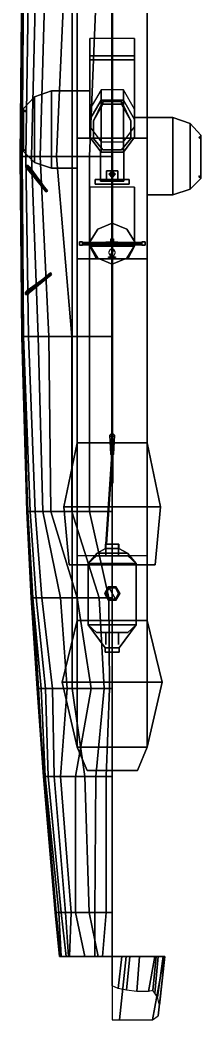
# Model space of a CAD drawing. Extents: x -6 to 6, y -60 to 60.
# Drawn here: x -5.9 to 5.7, y -59.6 to 4.3 of the extents above; entities that cross this region are included whole.
import ezdxf

# ---------------------------------------------------------------- set-up
doc = ezdxf.new("R2010")
doc.units = 0
doc.layers.get('0').update_dxf_attribs({"linetype": 'CONTINUOUS'})

msp = doc.modelspace()

# ---------------------------------------------------------------- linework, layer by layer
for points in [[(-2.23, 18.44, 3.38), (-2.23, 18.44, 2.86), (-2.23, -22.69, 2.84), (-2.23, -22.69, 3.38)], [(2.23, -3.21, 3.38), (2.23, 18.44, 3.38), (-2.23, 18.44, 3.38), (-2.23, -3.21, 3.38)], [(-0.02, -23.42, 14.75), (0.01, -23.42, 14.767), (0.01, 18.39, 24.25), (-0.02, 18.39, 24.23)], [(0.01, -23.42, 14.733), (-0.02, -23.42, 14.75), (-0.02, 18.39, 24.23), (0.01, 18.39, 24.21)], [(0.01, -23.42, 14.767), (0.01, -23.42, 14.733), (0.01, 18.39, 24.21), (0.01, 18.39, 24.25)], [(2.23, -22.69, 2.84), (2.23, 18.44, 2.86), (2.23, 18.44, 3.38), (2.23, -22.69, 3.38)], [(-5.89, -4.38, 1.51), (-5.76, 7, 1.49), (-5.77, 7, 0.42), (-5.89, -4.38, 0.44)], [(-5.89, -4.38, 0.44), (-5.77, 7, 0.42), (-5.67, 7, -0.71), (-5.76, -4.38, -0.78)], [(-5.8, -4.38, 2.39), (-5.72, 7, 1.95), (-5.76, 7, 1.49), (-5.89, -4.38, 1.51)], [(-5.76, -4.38, 2.71), (-5.68, 7, 2.66), (-5.72, 7, 1.95), (-5.8, -4.38, 2.39)], [(-5.76, -4.38, -0.78), (-5.67, 7, -0.71), (-5.34, 7, -1.7), (-5.52, -4.38, -1.68)], [(-2.56, -4.38, 2.85), (-2.56, 7, 2.83), (-5.68, 7, 2.66), (-5.76, -4.38, 2.71)], [(-5.52, -4.38, -1.68), (-5.34, 7, -1.7), (-4.89, 7, -2.41), (-5.16, -4.38, -2.39)], [(-5.16, -4.38, -2.39), (-4.89, 7, -2.41), (-4.29, 7, -2.93), (-4.6, -4.38, -2.95)], [(-4.6, -4.38, -2.95), (-4.29, 7, -2.93), (-3.05, 7, -3.35), (-3.57, -4.38, -3.33)], [(-3.57, -4.38, -3.33), (-3.05, 7, -3.35), (-0.99, 7, -3.75), (-1.45, -4.38, -3.71)], [(0, -4.38, 2.88), (0, 7, 2.88), (-2.56, 7, 2.83), (-2.56, -4.38, 2.85)], [(-1.45, -4.38, -3.71), (-0.99, 7, -3.75), (0, 7, -3.84), (0, -4.38, -3.78)], [(-1.43, 2.06, 4.2), (-1.43, 3.15, 3.38), (-1.43, 1.79, 3.38), (-1.43, 1.79, 4.71)], [(1.43, 2.06, 4.2), (1.43, 3.15, 3.38), (-1.43, 3.15, 3.38), (-1.43, 2.06, 4.2)], [(1.43, 1.79, 3.38), (1.43, 3.15, 3.38), (1.43, 2.06, 4.2), (1.43, 1.79, 4.71)], [(1.43, 1.79, 4.71), (1.43, 2.06, 4.2), (-1.43, 2.06, 4.2), (-1.43, 1.79, 4.71)], [(-1.43, 1.79, 5.12), (-1.43, 1.79, 3.38), (-1.43, -3.21, 3.38), (-1.43, -3.21, 5.12)], [(1.43, -3.21, 5.12), (1.43, 1.79, 5.12), (-1.43, 1.79, 5.12), (-1.43, -3.21, 5.12)], [(-1.43, -0.19, 6.18), (-1.43, 1.79, 6.18), (-1.43, 1.79, 5.12), (-1.43, -0.19, 5.12)], [(-1.43, -0.19, 5.12), (-1.43, 1.79, 5.12), (-1.43, 1.79, 6.18), (-1.43, -0.19, 6.18)], [(1.43, 1.79, 5.12), (1.43, 1.79, 4.71), (-1.43, 1.79, 4.71), (-1.43, 1.79, 5.12)], [(-1.43, 1.79, 5.12), (1.43, 1.79, 5.12), (1.43, 1.79, 6.18), (-1.43, 1.79, 6.18)], [(-1.43, 1.79, 6.18), (1.43, 1.79, 6.18), (1.43, 1.79, 5.12), (-1.43, 1.79, 5.12)], [(1.43, -3.21, 3.38), (1.43, 1.79, 3.38), (1.43, 1.79, 5.12), (1.43, -3.21, 5.12)], [(1.43, -1.9, 5.12), (1.43, 1.79, 5.12), (1.43, 1.79, 6.18), (1.43, -1.9, 6.18)], [(1.43, -1.9, 6.18), (1.43, 1.79, 6.18), (1.43, 1.79, 5.12), (1.43, -1.9, 5.12)], [(-4.97, -4.77, 5.12), (-4.97, -0.56, 5.12), (-5.67, -1.32, 5.12), (-5.67, -4.07, 5.12)], [(-5.67, -4.07, 5.12), (-5.67, -1.32, 5.12), (-4.97, -0.56, 5.12), (-4.97, -4.77, 5.12)], [(-5.67, -1.32, 6.18), (-4.97, -0.56, 6.18), (-4.97, -0.56, 5.12), (-5.67, -1.32, 5.12)], [(-5.67, -1.32, 5.12), (-4.97, -0.56, 5.12), (-4.97, -0.56, 6.18), (-5.67, -1.32, 6.18)], [(-4.97, -4.77, 5.12), (-4.97, -0.56, 5.12), (-3.87, -0.19, 5.12), (-3.87, -5.12, 5.12)], [(-3.87, -5.12, 5.12), (-3.87, -0.19, 5.12), (-4.97, -0.56, 5.12), (-4.97, -4.77, 5.12)], [(-4.97, -0.56, 5.12), (-3.87, -0.19, 5.12), (-3.87, -0.19, 6.18), (-4.97, -0.56, 6.18)], [(-4.97, -0.56, 6.18), (-3.87, -0.19, 6.18), (-3.87, -0.19, 5.12), (-4.97, -0.56, 5.12)], [(-2.23, -5.12, 5.12), (-2.23, -0.19, 5.12), (-3.87, -0.19, 5.12), (-3.87, -5.12, 5.12)], [(-3.87, -5.12, 5.12), (-3.87, -0.19, 5.12), (-2.23, -0.19, 5.12), (-2.23, -5.12, 5.12)], [(-3.87, -0.19, 6.18), (-1.43, -0.19, 6.18), (-1.43, -0.19, 5.12), (-3.87, -0.19, 5.12)], [(-3.87, -0.19, 5.12), (-1.43, -0.19, 5.12), (-1.43, -0.19, 6.18), (-3.87, -0.19, 6.18)], [(-1.43, -3.21, 5.12), (-1.43, -0.19, 5.12), (-2.23, -0.19, 5.12), (-2.23, -3.21, 5.12)], [(-2.23, -3.21, 5.12), (-2.23, -0.19, 5.12), (-1.43, -0.19, 5.12), (-1.43, -3.21, 5.12)], [(-0.715, -0.122, 5.12), (-1.43, -1.36, 5.12), (-1.43, -2.02, 10.34), (-0.715, -0.782, 10.34)], [(0.715, -0.122, 5.12), (-0.715, -0.122, 5.12), (-0.715, -0.782, 10.34), (0.715, -0.782, 10.34)], [(1.43, -1.36, 5.12), (0.715, -0.122, 5.12), (0.715, -0.782, 10.34), (1.43, -2.02, 10.34)], [(-0.715, -4.108, 10.34), (-0.715, -0.78, 10.34), (-1.43, -2.02, 10.34), (-1.43, -3.14, 10.34)], [(-0.595, -0.86, 10.34), (-1.19, -2.1, 10.34), (-1.19, -2.1, 11.11), (-0.595, -1.03, 11.4)], [(-1.19, -2.1, 10.34), (-0.595, -0.86, 10.34), (-0.595, -1.03, 11.4), (-1.19, -2.1, 11.11)], [(0.715, -4.108, 10.34), (0.715, -0.78, 10.34), (-0.715, -0.78, 10.34), (-0.715, -4.108, 10.34)], [(0.595, -0.86, 10.34), (-0.595, -0.86, 10.34), (-0.595, -1.03, 11.4), (0.595, -1.03, 11.4)], [(-0.595, -0.86, 10.34), (0.595, -0.86, 10.34), (0.595, -1.03, 11.4), (-0.595, -1.03, 11.4)], [(1.19, -2.1, 10.34), (0.595, -0.86, 10.34), (0.595, -1.03, 11.4), (1.19, -2.1, 11.11)], [(0.595, -0.86, 10.34), (1.19, -2.1, 10.34), (1.19, -2.1, 11.11), (0.595, -1.03, 11.4)], [(1.43, -3.14, 10.34), (1.43, -2.02, 10.34), (0.715, -0.78, 10.34), (0.715, -4.108, 10.34)], [(-5.67, -4.07, 5.12), (-5.67, -1.32, 5.12), (-5.67, -1.32, 6.18), (-5.67, -4.07, 6.18)], [(-5.67, -4.07, 6.18), (-5.67, -1.32, 6.18), (-5.67, -1.32, 5.12), (-5.67, -4.07, 5.12)], [(-5.58, -1.42, 2.71), (-5.63, -1.47, 2.71), (-5.63, -1.47, 5.12), (-5.58, -1.42, 5.12)], [(-5.63, -1.47, 2.71), (-5.58, -1.52, 2.71), (-5.58, -1.52, 5.12), (-5.63, -1.47, 5.12)], [(-5.53, -1.47, 2.71), (-5.58, -1.42, 2.71), (-5.58, -1.42, 5.12), (-5.53, -1.47, 5.12)], [(-5.58, -1.52, 2.71), (-5.53, -1.47, 2.71), (-5.53, -1.47, 5.12), (-5.58, -1.52, 5.12)], [(-1.43, -1.36, 5.12), (-1.43, -2.48, 5.12), (-1.43, -3.14, 10.34), (-1.43, -2.02, 10.34)], [(1.43, -2.48, 5.12), (1.43, -1.36, 5.12), (1.43, -2.02, 10.34), (1.43, -3.14, 10.34)], [(1.43, -3.21, 5.12), (1.43, -1.9, 5.12), (2.23, -1.9, 5.12), (2.23, -3.21, 5.12)], [(2.23, -3.21, 5.12), (2.23, -1.9, 5.12), (1.43, -1.9, 5.12), (1.43, -3.21, 5.12)], [(3.87, -1.9, 6.18), (1.43, -1.9, 6.18), (1.43, -1.9, 5.12), (3.87, -1.9, 5.12)], [(3.87, -1.9, 5.12), (1.43, -1.9, 5.12), (1.43, -1.9, 6.18), (3.87, -1.9, 6.18)], [(3.87, -6.83, 5.12), (3.87, -1.9, 5.12), (2.23, -1.9, 5.12), (2.23, -6.83, 5.12)], [(2.23, -6.83, 5.12), (2.23, -1.9, 5.12), (3.87, -1.9, 5.12), (3.87, -6.83, 5.12)], [(4.97, -6.48, 5.12), (4.97, -2.27, 5.12), (3.87, -1.9, 5.12), (3.87, -6.83, 5.12)], [(3.87, -6.83, 5.12), (3.87, -1.9, 5.12), (4.97, -2.27, 5.12), (4.97, -6.48, 5.12)], [(4.97, -2.27, 5.12), (3.87, -1.9, 5.12), (3.87, -1.9, 6.18), (4.97, -2.27, 6.18)], [(4.97, -2.27, 6.18), (3.87, -1.9, 6.18), (3.87, -1.9, 5.12), (4.97, -2.27, 5.12)], [(-1.43, -2.48, 5.12), (-0.715, -3.448, 5.12), (-0.715, -4.108, 10.34), (-1.43, -3.14, 10.34)], [(-1.19, -2.1, 10.34), (-1.19, -3.23, 10.34), (-1.19, -3.23, 10.83), (-1.19, -2.1, 11.11)], [(-1.19, -3.23, 10.34), (-1.19, -2.1, 10.34), (-1.19, -2.1, 11.11), (-1.19, -3.23, 10.83)], [(0.715, -3.448, 5.12), (1.43, -2.48, 5.12), (1.43, -3.14, 10.34), (0.715, -4.108, 10.34)], [(1.19, -3.23, 10.34), (1.19, -2.1, 10.34), (1.19, -2.1, 11.11), (1.19, -3.23, 10.83)], [(1.19, -2.1, 10.34), (1.19, -3.23, 10.34), (1.19, -3.23, 10.83), (1.19, -2.1, 11.11)], [(4.97, -6.48, 5.12), (4.97, -2.27, 5.12), (5.67, -3.03, 5.12), (5.67, -5.78, 5.12)], [(5.67, -5.78, 5.12), (5.67, -3.03, 5.12), (4.97, -2.27, 5.12), (4.97, -6.48, 5.12)], [(5.67, -3.03, 6.18), (4.97, -2.27, 6.18), (4.97, -2.27, 5.12), (5.67, -3.03, 5.12)], [(5.67, -3.03, 5.12), (4.97, -2.27, 5.12), (4.97, -2.27, 6.18), (5.67, -3.03, 6.18)], [(5.58, -3.12, 2.71), (5.53, -3.17, 2.71), (5.53, -3.17, 5.12), (5.58, -3.12, 5.12)], [(5.53, -3.17, 2.71), (5.58, -3.22, 2.71), (5.58, -3.22, 5.12), (5.53, -3.17, 5.12)], [(5.63, -3.17, 2.71), (5.58, -3.12, 2.71), (5.58, -3.12, 5.12), (5.63, -3.17, 5.12)], [(5.58, -3.22, 2.71), (5.63, -3.17, 2.71), (5.63, -3.17, 5.12), (5.58, -3.22, 5.12)], [(5.67, -5.78, 5.12), (5.67, -3.03, 5.12), (5.67, -3.03, 6.18), (5.67, -5.78, 6.18)], [(5.67, -5.78, 6.18), (5.67, -3.03, 6.18), (5.67, -3.03, 5.12), (5.67, -5.78, 5.12)], [(-2.23, -3.21, 5.12), (-2.23, -3.21, 3.38), (-2.23, -10.92, 3.38), (-2.23, -10.92, 5.12)], [(2.23, -10.92, 5.12), (2.23, -3.21, 5.12), (-2.23, -3.21, 5.12), (-2.23, -10.92, 5.12)], [(-1.43, -3.21, 5.12), (-1.43, -3.21, 3.38), (-2.23, -3.21, 3.38), (-2.23, -3.21, 5.12)], [(-1.19, -3.23, 10.34), (-0.595, -3.95, 10.34), (-0.595, -3.95, 10.62), (-1.19, -3.23, 10.83)], [(-0.595, -3.95, 10.34), (-1.19, -3.23, 10.34), (-1.19, -3.23, 10.83), (-0.595, -3.95, 10.62)], [(-0.715, -3.448, 5.12), (0.715, -3.448, 5.12), (0.715, -4.108, 10.34), (-0.715, -4.108, 10.34)], [(0.595, -3.95, 10.34), (1.19, -3.23, 10.34), (1.19, -3.23, 10.83), (0.595, -3.95, 10.62)], [(1.19, -3.23, 10.34), (0.595, -3.95, 10.34), (0.595, -3.95, 10.62), (1.19, -3.23, 10.83)], [(2.23, -3.21, 5.12), (2.23, -3.21, 3.38), (1.43, -3.21, 3.38), (1.43, -3.21, 5.12)], [(2.23, -10.92, 3.38), (2.23, -3.21, 3.38), (2.23, -3.21, 5.12), (2.23, -10.92, 5.12)], [(-5.78, -15.88, 1.51), (-5.89, -4.38, 1.51), (-5.89, -4.38, 0.44), (-5.78, -15.88, 0.44)], [(-5.78, -15.88, 0.44), (-5.89, -4.38, 0.44), (-5.76, -4.38, -0.78), (-5.67, -15.88, -0.93)], [(-5.71, -15.88, 2.39), (-5.8, -4.38, 2.39), (-5.89, -4.38, 1.51), (-5.78, -15.88, 1.51)], [(-5.67, -15.88, 2.68), (-5.76, -4.38, 2.71), (-5.8, -4.38, 2.39), (-5.71, -15.88, 2.39)], [(-2.56, -15.88, 2.83), (-2.56, -4.38, 2.85), (-5.76, -4.38, 2.71), (-5.67, -15.88, 2.68)], [(-5.67, -15.88, -0.93), (-5.76, -4.38, -0.78), (-5.52, -4.38, -1.68), (-5.34, -15.88, -1.82)], [(-4.97, -4.77, 6.18), (-5.67, -4.07, 6.18), (-5.67, -4.07, 5.12), (-4.97, -4.77, 5.12)], [(-4.97, -4.77, 5.12), (-5.67, -4.07, 5.12), (-5.67, -4.07, 6.18), (-4.97, -4.77, 6.18)], [(-5.58, -3.93, 2.71), (-5.63, -3.98, 2.71), (-5.63, -3.98, 5.12), (-5.58, -3.93, 5.12)], [(-5.63, -3.98, 2.71), (-5.58, -4.03, 2.71), (-5.58, -4.03, 5.12), (-5.63, -3.98, 5.12)], [(-5.53, -3.98, 2.71), (-5.58, -3.93, 2.71), (-5.58, -3.93, 5.12), (-5.53, -3.98, 5.12)], [(-5.58, -4.03, 2.71), (-5.53, -3.98, 2.71), (-5.53, -3.98, 5.12), (-5.58, -4.03, 5.12)], [(-5.34, -15.88, -1.82), (-5.52, -4.38, -1.68), (-5.16, -4.38, -2.39), (-4.73, -15.88, -2.5)], [(-4.73, -15.88, -2.5), (-5.16, -4.38, -2.39), (-4.6, -4.38, -2.95), (-4.04, -15.88, -2.87)], [(-4.04, -15.88, -2.87), (-4.6, -4.38, -2.95), (-3.57, -4.38, -3.33), (-2.59, -15.88, -3.33)], [(-2.59, -15.88, -3.33), (-3.57, -4.38, -3.33), (-1.45, -4.38, -3.71), (-1.45, -15.88, -3.56)], [(0, -15.88, 2.85), (0, -4.38, 2.88), (-2.56, -4.38, 2.85), (-2.56, -15.88, 2.83)], [(-1.45, -15.88, -3.56), (-1.45, -4.38, -3.71), (0, -4.38, -3.78), (0, -15.88, -3.78)], [(0.74, -5.95, 8.41), (0.74, -4.1, 8.41), (-0.74, -4.1, 8.41), (-0.74, -5.95, 8.41)], [(-0.74, -4.1, 8.41), (-0.74, -4.1, 5.12), (-0.74, -5.95, 5.12), (-0.74, -5.95, 8.41)], [(0.74, -4.1, 8.41), (0.74, -4.1, 5.12), (-0.74, -4.1, 5.12), (-0.74, -4.1, 8.41)], [(-0.595, -3.95, 10.34), (0.595, -3.95, 10.34), (0.595, -3.95, 10.62), (-0.595, -3.95, 10.62)], [(0.595, -3.95, 10.34), (-0.595, -3.95, 10.34), (-0.595, -3.95, 10.62), (0.595, -3.95, 10.62)], [(0.74, -5.95, 5.12), (0.74, -4.1, 5.12), (0.74, -4.1, 8.41), (0.74, -5.95, 8.41)], [(-5.501, -4.969, 2.69), (-5.501, -5.111, 2.69), (-5.501, -5.111, 6.62), (-5.501, -4.969, 6.7)], [(-5.359, -4.969, 2.69), (-5.501, -4.969, 2.69), (-5.501, -4.969, 6.7), (-5.359, -4.969, 6.62)], [(-5.501, -4.969, 6.7), (-5.501, -5.111, 6.62), (-5.409, -5.203, 6.89), (-5.423, -5.047, 6.96)], [(-5.359, -4.969, 6.62), (-5.501, -4.969, 6.7), (-5.423, -5.047, 6.96), (-5.267, -5.061, 6.89)], [(-5.501, -5.111, 2.69), (-5.359, -5.111, 2.69), (-5.359, -5.111, 6.53), (-5.501, -5.111, 6.62)], [(-5.501, -5.111, 6.62), (-5.359, -5.111, 6.53), (-5.246, -5.224, 6.81), (-5.409, -5.203, 6.89)], [(-5.267, -5.061, 6.89), (-5.423, -5.047, 6.96), (-4.29, -6.57, 7.8), (-4.22, -6.5, 7.73)], [(-5.423, -5.047, 6.96), (-5.409, -5.203, 6.89), (-4.22, -6.64, 7.73), (-4.29, -6.57, 7.8)], [(-5.359, -5.111, 2.69), (-5.359, -4.969, 2.69), (-5.359, -4.969, 6.62), (-5.359, -5.111, 6.53)], [(-5.359, -5.111, 6.53), (-5.359, -4.969, 6.62), (-5.267, -5.061, 6.89), (-5.246, -5.224, 6.81)], [(-5.246, -5.224, 6.81), (-5.267, -5.061, 6.89), (-4.22, -6.5, 7.73), (-4.13, -6.57, 7.66)], [(-3.87, -5.12, 5.12), (-4.97, -4.77, 5.12), (-4.97, -4.77, 6.18), (-3.87, -5.12, 6.18)], [(-3.87, -5.12, 6.18), (-4.97, -4.77, 6.18), (-4.97, -4.77, 5.12), (-3.87, -5.12, 5.12)], [(-5.409, -5.203, 6.89), (-5.246, -5.224, 6.81), (-4.13, -6.57, 7.66), (-4.22, -6.64, 7.73)], [(-2.23, -5.12, 6.18), (-3.87, -5.12, 6.18), (-3.87, -5.12, 5.12), (-2.23, -5.12, 5.12)], [(-2.23, -5.12, 5.12), (-3.87, -5.12, 5.12), (-3.87, -5.12, 6.18), (-2.23, -5.12, 6.18)], [(-2.23, -10.92, 6.18), (-2.23, -5.12, 6.18), (-2.23, -5.12, 5.12), (-2.23, -10.92, 5.12)], [(-2.23, -10.92, 5.12), (-2.23, -5.12, 5.12), (-2.23, -5.12, 6.18), (-2.23, -10.92, 6.18)], [(0.36, -5.85, 10.84), (0.36, -5.31, 10.84), (-0.36, -5.31, 10.84), (-0.36, -5.85, 10.84)], [(-0.36, -5.31, 10.84), (-0.36, -5.31, 9.26), (-0.36, -5.85, 9.26), (-0.36, -5.85, 10.84)], [(0.36, -5.31, 10.84), (0.36, -5.31, 9.26), (-0.36, -5.31, 9.26), (-0.36, -5.31, 10.84)], [(-0.36, -5.85, 9.26), (-0.36, -5.31, 9.26), (0.36, -5.31, 9.26), (0.36, -5.85, 9.26)], [(0, -5.3, 8.41), (-0.22, -5.52, 8.41), (-0.11, -5.52, 9.26), (0, -5.41, 9.26)], [(-0.22, -5.52, 8.41), (0, -5.74, 8.41), (0, -5.63, 9.26), (-0.11, -5.52, 9.26)], [(0.22, -5.52, 8.41), (0, -5.3, 8.41), (0, -5.41, 9.26), (0.11, -5.52, 9.26)], [(0, -5.74, 8.41), (0.22, -5.52, 8.41), (0.11, -5.52, 9.26), (0, -5.63, 9.26)], [(0.36, -5.85, 9.26), (0.36, -5.31, 9.26), (0.36, -5.31, 10.84), (0.36, -5.85, 10.84)], [(5.58, -5.63, 2.71), (5.53, -5.68, 2.71), (5.53, -5.68, 5.12), (5.58, -5.63, 5.12)], [(5.53, -5.68, 2.71), (5.58, -5.73, 2.71), (5.58, -5.73, 5.12), (5.53, -5.68, 5.12)], [(5.63, -5.68, 2.71), (5.58, -5.63, 2.71), (5.58, -5.63, 5.12), (5.63, -5.68, 5.12)], [(5.58, -5.73, 2.71), (5.63, -5.68, 2.71), (5.63, -5.68, 5.12), (5.58, -5.73, 5.12)], [(-1.43, -6.35, 5.93), (-1.43, -6.35, 5.12), (-1.43, -10.11, 5.12), (-1.43, -10.11, 5.93)], [(1.43, -10.11, 5.93), (1.43, -6.35, 5.93), (-1.43, -6.35, 5.93), (-1.43, -10.11, 5.93)], [(-1.43, -9.84, 7.15), (-1.43, -6.35, 7.15), (-1.43, -6.35, 5.93), (-1.43, -9.84, 5.93)], [(-1.43, -9.84, 5.93), (-1.43, -6.35, 5.93), (-1.43, -6.35, 7.15), (-1.43, -9.84, 7.15)], [(-1.09, -5.85, 11.05), (-1.09, -5.85, 9.03), (-1.09, -6.15, 9.03), (-1.09, -6.15, 11.05)], [(1.09, -5.85, 11.05), (1.09, -5.85, 9.03), (-1.09, -5.85, 9.03), (-1.09, -5.85, 11.05)], [(-1.09, -6.15, 9.03), (-1.09, -5.85, 9.03), (1.09, -5.85, 9.03), (1.09, -6.15, 9.03)], [(1.09, -6.15, 11.05), (1.09, -5.85, 11.05), (-1.09, -5.85, 11.05), (-1.09, -6.15, 11.05)], [(-1.09, -6.15, 11.05), (-1.09, -6.15, 9.03), (1.09, -6.15, 9.03), (1.09, -6.15, 11.05)], [(-0.74, -5.95, 8.41), (-0.74, -5.95, 5.12), (0.74, -5.95, 5.12), (0.74, -5.95, 8.41)], [(1.09, -6.15, 9.03), (1.09, -5.85, 9.03), (1.09, -5.85, 11.05), (1.09, -6.15, 11.05)], [(1.43, -10.11, 5.12), (1.43, -6.35, 5.12), (1.43, -6.35, 5.93), (1.43, -10.11, 5.93)], [(1.43, -9.84, 5.93), (1.43, -6.35, 5.93), (1.43, -6.35, 7.15), (1.43, -9.84, 7.15)], [(1.43, -9.84, 7.15), (1.43, -6.35, 7.15), (1.43, -6.35, 5.93), (1.43, -9.84, 5.93)], [(4.97, -6.48, 6.18), (5.67, -5.78, 6.18), (5.67, -5.78, 5.12), (4.97, -6.48, 5.12)], [(4.97, -6.48, 5.12), (5.67, -5.78, 5.12), (5.67, -5.78, 6.18), (4.97, -6.48, 6.18)], [(-4.22, -6.5, 7.73), (-4.29, -6.57, 7.8), (-4.22, -6.64, 7.73), (-4.13, -6.57, 7.66)], [(2.23, -6.83, 6.18), (3.87, -6.83, 6.18), (3.87, -6.83, 5.12), (2.23, -6.83, 5.12)], [(2.23, -6.83, 5.12), (3.87, -6.83, 5.12), (3.87, -6.83, 6.18), (2.23, -6.83, 6.18)], [(2.23, -10.92, 5.12), (2.23, -6.83, 5.12), (2.23, -6.83, 6.18), (2.23, -10.92, 6.18)], [(2.23, -10.92, 6.18), (2.23, -6.83, 6.18), (2.23, -6.83, 5.12), (2.23, -10.92, 5.12)], [(3.87, -6.83, 5.12), (4.97, -6.48, 5.12), (4.97, -6.48, 6.18), (3.87, -6.83, 6.18)], [(3.87, -6.83, 6.18), (4.97, -6.48, 6.18), (4.97, -6.48, 5.12), (3.87, -6.83, 5.12)], [(0, -8.64, 7.58), (-0.926, -9.024, 7.58), (-0.926, -9.024, 5.93), (0, -8.64, 5.93)], [(0, -8.64, 5.93), (-0.926, -9.024, 5.93), (-0.926, -9.024, 7.58), (0, -8.64, 7.58)], [(0.926, -9.024, 5.93), (0, -8.64, 5.93), (0, -8.64, 7.58), (0.926, -9.024, 7.58)], [(0.926, -9.024, 7.58), (0, -8.64, 7.58), (0, -8.64, 5.93), (0.926, -9.024, 5.93)], [(-0.926, -9.024, 5.93), (-1.5, -9.95, 5.93), (-1.5, -9.95, 7.58), (-0.926, -9.024, 7.58)], [(-0.926, -9.024, 7.58), (-1.5, -9.95, 7.58), (-1.5, -9.95, 5.93), (-0.926, -9.024, 5.93)], [(1.5, -9.95, 5.93), (0.926, -9.024, 5.93), (0.926, -9.024, 7.58), (1.5, -9.95, 7.58)], [(1.5, -9.95, 7.58), (0.926, -9.024, 7.58), (0.926, -9.024, 5.93), (1.5, -9.95, 5.93)], [(-2.1, -10.06, 8.09), (-2.1, -9.84, 8.09), (-2.1, -9.84, 7.87), (-2.1, -10.06, 7.87)], [(-1.89, -10.06, 8.09), (-1.89, -9.84, 8.09), (-2.1, -9.84, 8.09), (-2.1, -10.06, 8.09)], [(-2.1, -9.84, 7.87), (-1.89, -9.84, 7.87), (-1.89, -10.06, 7.87), (-2.1, -10.06, 7.87)], [(-2.1, -9.84, 8.09), (-1.89, -9.84, 8.09), (-1.89, -9.84, 7.87), (-2.1, -9.84, 7.87)], [(-2.1, -10.06, 7.87), (-1.89, -10.06, 7.87), (-1.89, -10.06, 8.09), (-2.1, -10.06, 8.09)], [(-1.89, -10.06, 7.87), (-1.89, -9.84, 7.87), (-1.89, -9.84, 8.09), (-1.89, -10.06, 8.09)], [(-1.89, -9.915, 7.919), (-1.89, -9.88, 7.98), (1.89, -9.88, 7.98), (1.89, -9.915, 7.919)], [(-1.89, -9.88, 7.98), (-1.89, -9.915, 8.041), (1.89, -9.915, 8.041), (1.89, -9.88, 7.98)], [(-1.89, -9.985, 7.919), (-1.89, -9.915, 7.919), (1.89, -9.915, 7.919), (1.89, -9.985, 7.919)], [(-1.89, -9.915, 8.041), (-1.89, -9.985, 8.041), (1.89, -9.985, 8.041), (1.89, -9.915, 8.041)], [(-1.89, -10.02, 7.98), (-1.89, -9.985, 7.919), (1.89, -9.985, 7.919), (1.89, -10.02, 7.98)], [(-1.89, -9.985, 8.041), (-1.89, -10.02, 7.98), (1.89, -10.02, 7.98), (1.89, -9.985, 8.041)], [(-0.926, -10.876, 5.93), (-1.5, -9.95, 5.93), (-1.5, -9.95, 7.58), (-0.926, -10.876, 7.58)], [(-0.926, -10.876, 7.58), (-1.5, -9.95, 7.58), (-1.5, -9.95, 5.93), (-0.926, -10.876, 5.93)], [(1, -10.92, 5.93), (1.43, -10.11, 5.93), (-1.43, -10.11, 5.93), (-1, -10.92, 5.93)], [(-1.43, -10.11, 5.93), (-1.43, -10.11, 5.12), (-1, -10.92, 5.12), (-1, -10.92, 5.93)], [(-0.4, -9.84, 7.69), (-0.4, -9.84, 8.14), (-0.4, -10.06, 8.14), (-0.4, -10.06, 7.69)], [(-0.4, -9.84, 7.69), (0.35, -9.84, 7.69), (0.35, -10.06, 7.69), (-0.4, -10.06, 7.69)], [(-0.13, -10.025, 6.89), (0.13, -9.875, 6.89), (0, -9.8, 6.89), (-0.13, -9.875, 6.89)], [(0, -9.8, 5.93), (-0.13, -9.875, 5.93), (-0.13, -9.875, 6.89), (0, -9.8, 6.89)], [(0, -10.1, 6.89), (0.13, -10.025, 6.89), (0.13, -9.875, 6.89), (-0.13, -10.025, 6.89)], [(-0.13, -9.875, 5.93), (-0.13, -10.025, 5.93), (-0.13, -10.025, 6.89), (-0.13, -9.875, 6.89)], [(-0.13, -10.025, 5.93), (0, -10.1, 5.93), (0, -10.1, 6.89), (-0.13, -10.025, 6.89)], [(-0.09, -9.64, 7.31), (0.09, -9.64, 7.31), (0.09, -10.06, 7.31), (-0.09, -10.06, 7.31)], [(-0.09, -9.64, 7.52), (0.09, -9.64, 7.52), (0.09, -10.06, 7.52), (-0.09, -10.06, 7.52)], [(-0.069, -9.77, 7.22), (-0.069, -9.69, 7.22), (0, -9.65, 7.22), (0, -9.81, 7.22)], [(-0.069, -9.69, 7.63), (-0.069, -9.77, 7.63), (0, -9.81, 7.63), (0, -9.65, 7.63)], [(0, -9.65, 7.22), (-0.069, -9.69, 7.22), (-0.069, -9.69, 7.63), (0, -9.65, 7.63)], [(-0.069, -9.69, 7.22), (-0.069, -9.77, 7.22), (-0.069, -9.77, 7.63), (-0.069, -9.69, 7.63)], [(-0.069, -9.77, 7.22), (0, -9.81, 7.22), (0, -9.81, 7.63), (-0.069, -9.77, 7.63)], [(0, -9.87, 6.89), (-0.069, -9.91, 6.89), (-0.069, -9.91, 7.69), (0, -9.87, 7.69)], [(-0.069, -9.91, 6.89), (-0.069, -9.99, 6.89), (-0.069, -9.99, 7.69), (-0.069, -9.91, 7.69)], [(-0.069, -9.99, 6.89), (0, -10.03, 6.89), (0, -10.03, 7.69), (-0.069, -9.99, 7.69)], [(0, -9.81, 7.22), (0, -9.65, 7.22), (0.069, -9.69, 7.22), (0.069, -9.77, 7.22)], [(0, -9.65, 7.63), (0, -9.81, 7.63), (0.069, -9.77, 7.63), (0.069, -9.69, 7.63)], [(0.069, -9.69, 7.22), (0, -9.65, 7.22), (0, -9.65, 7.63), (0.069, -9.69, 7.63)], [(0, -9.81, 7.22), (0.069, -9.77, 7.22), (0.069, -9.77, 7.63), (0, -9.81, 7.63)], [(0.13, -9.875, 5.93), (0, -9.8, 5.93), (0, -9.8, 6.89), (0.13, -9.875, 6.89)], [(0.069, -9.91, 6.89), (0, -9.87, 6.89), (0, -9.87, 7.69), (0.069, -9.91, 7.69)], [(0, -10.03, 6.89), (0.069, -9.99, 6.89), (0.069, -9.99, 7.69), (0, -10.03, 7.69)], [(0, -10.1, 5.93), (0.13, -10.025, 5.93), (0.13, -10.025, 6.89), (0, -10.1, 6.89)], [(0, -10.03, 7.04), (0, -10.12, 7.04), (0, -10.12, 6.97), (0, -10.03, 6.97)], [(0, -10.12, 7.04), (0, -10.45, 7.15), (0, -10.54, 7.15), (0, -10.12, 6.97)], [(0.069, -9.77, 7.22), (0.069, -9.69, 7.22), (0.069, -9.69, 7.63), (0.069, -9.77, 7.63)], [(0.069, -9.99, 6.89), (0.069, -9.91, 6.89), (0.069, -9.91, 7.69), (0.069, -9.99, 7.69)], [(0.13, -10.025, 5.93), (0.13, -9.875, 5.93), (0.13, -9.875, 6.89), (0.13, -10.025, 6.89)], [(0.35, -9.84, 7.69), (0.35, -9.84, 8.14), (0.35, -10.06, 8.14), (0.35, -10.06, 7.69)], [(1.5, -9.95, 7.58), (0.926, -10.876, 7.58), (0.926, -10.876, 5.93), (1.5, -9.95, 5.93)], [(1.5, -9.95, 5.93), (0.926, -10.876, 5.93), (0.926, -10.876, 7.58), (1.5, -9.95, 7.58)], [(1, -10.92, 5.12), (1.43, -10.11, 5.12), (1.43, -10.11, 5.93), (1, -10.92, 5.93)], [(1.89, -9.84, 7.87), (2.1, -9.84, 7.87), (2.1, -10.06, 7.87), (1.89, -10.06, 7.87)], [(1.89, -10.06, 8.09), (1.89, -9.84, 8.09), (1.89, -9.84, 7.87), (1.89, -10.06, 7.87)], [(2.1, -10.06, 8.09), (2.1, -9.84, 8.09), (1.89, -9.84, 8.09), (1.89, -10.06, 8.09)], [(1.89, -9.84, 8.09), (2.1, -9.84, 8.09), (2.1, -9.84, 7.87), (1.89, -9.84, 7.87)], [(1.89, -10.06, 7.87), (2.1, -10.06, 7.87), (2.1, -10.06, 8.09), (1.89, -10.06, 8.09)], [(2.1, -10.06, 7.87), (2.1, -9.84, 7.87), (2.1, -9.84, 8.09), (2.1, -10.06, 8.09)], [(-0.125, -10.331, 7.15), (-0.24, -10.53, 7.15), (-0.125, -10.729, 7.15), (0.105, -10.331, 7.15)], [(0.21, -10.84, 7.65), (-0.23, -10.84, 7.65), (-0.23, -10.79, 7.37), (0.21, -10.79, 7.37)], [(0.105, -10.331, 7.15), (-0.125, -10.729, 7.15), (0.105, -10.729, 7.15), (0.22, -10.53, 7.15)], [(0, -10.54, 7.15), (0, -10.79, 7.15), (0, -10.83, 7.13), (0, -10.47, 7.12)], [(0, -10.79, 7.15), (0, -10.79, 7.37), (0, -10.84, 7.65), (0, -10.83, 7.13)], [(2.23, -22.69, 3.38), (2.23, -10.92, 3.38), (-2.23, -10.92, 3.38), (-2.23, -22.69, 3.38)], [(-2.23, -10.92, 5.12), (-2.23, -10.92, 3.38), (2.23, -10.92, 3.38), (2.23, -10.92, 5.12)], [(2.23, -10.92, 6.18), (-2.23, -10.92, 6.18), (-2.23, -10.92, 5.12), (2.23, -10.92, 5.12)], [(2.23, -10.92, 5.12), (-2.23, -10.92, 5.12), (-2.23, -10.92, 6.18), (2.23, -10.92, 6.18)], [(-1, -10.92, 5.93), (-1, -10.92, 5.12), (1, -10.92, 5.12), (1, -10.92, 5.93)], [(0, -11.26, 7.58), (-0.926, -10.876, 7.58), (-0.926, -10.876, 5.93), (0, -11.26, 5.93)], [(0, -11.26, 5.93), (-0.926, -10.876, 5.93), (-0.926, -10.876, 7.58), (0, -11.26, 7.58)], [(-0.02, -23.34, 14.68), (0.01, -23.34, 14.7), (0.01, -11.26, 5.97), (-0.02, -11.26, 5.95)], [(0.01, -23.34, 14.66), (-0.02, -23.34, 14.68), (-0.02, -11.26, 5.95), (0.01, -11.26, 5.93)], [(0.926, -10.876, 5.93), (0, -11.26, 5.93), (0, -11.26, 7.58), (0.926, -10.876, 7.58)], [(0.926, -10.876, 7.58), (0, -11.26, 7.58), (0, -11.26, 5.93), (0.926, -10.876, 5.93)], [(0.01, -23.34, 14.7), (0.01, -23.34, 14.66), (0.01, -11.26, 5.93), (0.01, -11.26, 5.97)], [(-5.449, -12.967, 6.89), (-5.463, -13.123, 6.96), (-3.94, -11.99, 7.8), (-4.01, -11.92, 7.73)], [(-5.463, -13.123, 6.96), (-5.307, -13.109, 6.89), (-3.87, -11.92, 7.73), (-3.94, -11.99, 7.8)], [(-5.286, -12.946, 6.81), (-5.449, -12.967, 6.89), (-4.01, -11.92, 7.73), (-3.94, -11.83, 7.66)], [(-5.307, -13.109, 6.89), (-5.286, -12.946, 6.81), (-3.94, -11.83, 7.66), (-3.87, -11.92, 7.73)], [(-4.01, -11.92, 7.73), (-3.94, -11.99, 7.8), (-3.87, -11.92, 7.73), (-3.94, -11.83, 7.66)], [(-5.399, -13.059, 6.53), (-5.541, -13.059, 6.62), (-5.449, -12.967, 6.89), (-5.286, -12.946, 6.81)], [(-5.541, -13.059, 6.62), (-5.541, -13.201, 6.7), (-5.463, -13.123, 6.96), (-5.449, -12.967, 6.89)], [(-5.399, -13.059, 2.69), (-5.541, -13.059, 2.69), (-5.541, -13.059, 6.62), (-5.399, -13.059, 6.53)], [(-5.541, -13.059, 2.69), (-5.541, -13.201, 2.69), (-5.541, -13.201, 6.7), (-5.541, -13.059, 6.62)], [(-5.541, -13.201, 6.7), (-5.399, -13.201, 6.62), (-5.307, -13.109, 6.89), (-5.463, -13.123, 6.96)], [(-5.541, -13.201, 2.69), (-5.399, -13.201, 2.69), (-5.399, -13.201, 6.62), (-5.541, -13.201, 6.7)], [(-5.399, -13.201, 6.62), (-5.399, -13.059, 6.53), (-5.286, -12.946, 6.81), (-5.307, -13.109, 6.89)], [(-5.399, -13.201, 2.69), (-5.399, -13.059, 2.69), (-5.399, -13.059, 6.53), (-5.399, -13.201, 6.62)], [(-5.45, -27.08, 1.58), (-5.78, -15.88, 1.51), (-5.78, -15.88, 0.44), (-5.4, -27.08, -0.09)], [(-5.4, -27.08, -0.09), (-5.78, -15.88, 0.44), (-5.67, -15.88, -0.93), (-5.25, -27.08, -0.86)], [(-5.45, -27.08, 2.46), (-5.71, -15.88, 2.39), (-5.78, -15.88, 1.51), (-5.45, -27.08, 1.58)], [(-5.41, -27.08, 2.75), (-5.67, -15.88, 2.68), (-5.71, -15.88, 2.39), (-5.45, -27.08, 2.46)], [(-5.25, -27.08, -0.86), (-5.67, -15.88, -0.93), (-5.34, -15.88, -1.82), (-4.92, -27.08, -1.43)], [(-2.56, -27.08, 2.9), (-2.56, -15.88, 2.83), (-5.67, -15.88, 2.68), (-5.41, -27.08, 2.75)], [(-4.92, -27.08, -1.43), (-5.34, -15.88, -1.82), (-4.73, -15.88, -2.5), (-4.44, -27.08, -1.91)], [(-4.44, -27.08, -1.91), (-4.73, -15.88, -2.5), (-4.04, -15.88, -2.87), (-3.92, -27.08, -2.23)], [(-3.92, -27.08, -2.23), (-4.04, -15.88, -2.87), (-2.59, -15.88, -3.33), (-2.59, -27.08, -2.75)], [(-2.59, -27.08, -2.75), (-2.59, -15.88, -3.33), (-1.45, -15.88, -3.56), (-1.45, -27.08, -3.17)], [(0, -27.08, 2.92), (0, -15.88, 2.85), (-2.56, -15.88, 2.83), (-2.56, -27.08, 2.9)], [(-1.45, -27.08, -3.17), (-1.45, -15.88, -3.56), (0, -15.88, -3.78), (0, -27.08, -3.71)], [(0, -22.05, 3.38), (-0.15, -22.2, 3.38), (-0.09, -23.42, 14.81), (0, -23.33, 14.81)], [(-0.15, -22.2, 3.38), (0, -22.35, 3.38), (0, -23.51, 14.81), (-0.09, -23.42, 14.81)], [(0.15, -22.2, 3.38), (0, -22.05, 3.38), (0, -23.33, 14.81), (0.09, -23.42, 14.81)], [(0, -22.35, 3.38), (0.15, -22.2, 3.38), (0.09, -23.42, 14.81), (0, -23.51, 14.81)], [(-2.23, -22.69, 4.9), (-3.09, -26.77, 4.9), (3.09, -26.77, 4.9), (2.23, -22.69, 4.9)], [(2.23, -22.69, 4.9), (3.09, -26.77, 4.9), (-3.09, -26.77, 4.9), (-2.23, -22.69, 4.9)], [(-2.23, -22.69, 4.9), (-2.23, -22.69, 2.84), (-2.23, -42.15, 3), (-2.23, -42.15, 4.9)], [(2.23, -22.69, 4.9), (2.23, -22.69, 3.38), (-2.23, -22.69, 3.38), (-2.23, -22.69, 4.9)], [(2.23, -42.15, 3), (2.23, -22.69, 2.84), (2.23, -22.69, 4.9), (2.23, -42.15, 4.9)], [(-0.4, -29.16, 7.89), (-0.37, -29.16, 7.91), (0.01, -23.42, 14.55), (-0.02, -23.42, 14.53)], [(-0.37, -29.16, 7.87), (-0.4, -29.16, 7.89), (-0.02, -23.42, 14.53), (0.01, -23.42, 14.51)], [(-0.37, -29.16, 7.91), (-0.37, -29.16, 7.87), (0.01, -23.42, 14.51), (0.01, -23.42, 14.55)], [(0.09, -23.42, 14.81), (0, -23.33, 14.81), (-0.09, -23.42, 14.81), (0, -23.51, 14.81)], [(-0.04, -25.26, 13.9), (0, -25.26, 13.94), (0, -23.25, 13.26), (-0.04, -23.25, 13.22)], [(0, -25.26, 13.86), (-0.04, -25.26, 13.9), (-0.04, -23.25, 13.22), (0, -23.25, 13.18)], [(0, -25.26, 13.94), (0.04, -25.26, 13.9), (0.04, -23.25, 13.22), (0, -23.25, 13.26)], [(0.04, -25.26, 13.9), (0, -25.26, 13.86), (0, -23.25, 13.18), (0.04, -23.25, 13.22)], [(-0.04, -25.26, 13.9), (0, -25.26, 13.86), (0.04, -25.26, 13.9), (0, -25.26, 13.94)], [(-2.75, -30.48, 4.9), (-3.09, -26.77, 4.9), (3.09, -26.77, 4.9), (2.75, -30.48, 4.9)], [(2.75, -30.48, 4.9), (3.09, -26.77, 4.9), (-3.09, -26.77, 4.9), (-2.75, -30.48, 4.9)], [(-5.18, -32.59, 2.87), (-5.45, -27.08, 2.46), (-5.45, -27.08, 1.58), (-5.18, -32.59, 1.16)], [(-5.18, -32.59, 1.16), (-5.45, -27.08, 1.58), (-5.4, -27.08, -0.09), (-5.07, -32.59, -0.07)], [(-5.18, -32.59, 2.87), (-5.41, -27.08, 2.75), (-5.45, -27.08, 2.46), (-5.18, -32.59, 2.87)], [(-2.56, -32.59, 3.01), (-2.56, -27.08, 2.9), (-5.41, -27.08, 2.75), (-5.18, -32.59, 2.87)], [(-5.07, -32.59, -0.07), (-5.4, -27.08, -0.09), (-5.25, -27.08, -0.86), (-4.85, -32.59, -0.69)], [(-4.85, -32.59, -0.69), (-5.25, -27.08, -0.86), (-4.92, -27.08, -1.43), (-4.5, -32.59, -1.17)], [(-4.5, -32.59, -1.17), (-4.92, -27.08, -1.43), (-4.44, -27.08, -1.91), (-3.3, -32.59, -1.85)], [(-3.3, -32.59, -1.85), (-4.44, -27.08, -1.91), (-3.92, -27.08, -2.23), (-2.23, -32.59, -2.21)], [(-2.23, -32.59, -2.21), (-3.92, -27.08, -2.23), (-2.59, -27.08, -2.75), (-0.83, -32.59, -2.73)], [(-0.83, -32.59, -2.73), (-2.59, -27.08, -2.75), (-1.45, -27.08, -3.17), (-0.22, -32.59, -3.15)], [(0, -32.59, 3.08), (0, -27.08, 2.92), (-2.56, -27.08, 2.9), (-2.56, -32.59, 3.01)], [(-0.22, -32.59, -3.15), (-1.45, -27.08, -3.17), (0, -27.08, -3.71), (0, -32.59, -3.69)], [(0.42, -29.44, 8.21), (0.42, -29.16, 8.21), (-0.42, -29.16, 8.21), (-0.42, -29.44, 8.21)], [(0.42, -29.16, 8.21), (0.42, -29.16, 7.17), (-0.42, -29.16, 7.17), (-0.42, -29.16, 8.21)], [(-0.42, -29.16, 8.21), (-0.42, -29.16, 7.17), (-0.42, -29.44, 7.17), (-0.42, -29.44, 8.21)], [(-0.42, -29.44, 7.17), (-0.42, -29.16, 7.17), (0.42, -29.16, 7.17), (0.42, -29.44, 7.17)], [(-0.41, -29.91, 6.78), (-0.41, -29.16, 7.06), (-0.41, -29.16, 7.17), (-0.41, -29.91, 7.17)], [(-0.41, -29.91, 7.17), (-0.41, -29.16, 7.17), (-0.41, -29.16, 7.06), (-0.41, -29.91, 6.78)], [(0.41, -29.91, 6.78), (0.41, -29.16, 7.06), (0.41, -29.16, 7.17), (0.41, -29.91, 7.17)], [(0.41, -29.91, 7.17), (0.41, -29.16, 7.17), (0.41, -29.16, 7.06), (0.41, -29.91, 6.78)], [(0.42, -29.44, 7.17), (0.42, -29.16, 7.17), (0.42, -29.16, 8.21), (0.42, -29.44, 8.21)], [(2.23, -34.05, 4.9), (2.23, -29.91, 4.9), (-2.23, -29.91, 4.9), (-2.23, -34.05, 4.9)], [(1.54, -30.41, 7.17), (0.97, -29.74, 7.17), (-0.97, -29.74, 7.17), (-1.54, -30.41, 7.17)], [(-1.54, -30.41, 7.17), (-0.97, -29.74, 7.17), (0.97, -29.74, 7.17), (1.54, -30.41, 7.17)], [(-1.54, -30.41, 8.25), (-0.97, -29.74, 8.25), (-0.97, -29.74, 7.17), (-1.54, -30.41, 7.17)], [(-1.54, -30.41, 7.17), (-0.97, -29.74, 7.17), (-0.97, -29.74, 8.25), (-1.54, -30.41, 8.25)], [(-1, -29.91, 4.9), (-1.54, -30.41, 4.9), (-1.54, -30.41, 7.17), (-1, -29.91, 7.17)], [(1, -29.91, 7.17), (1, -29.91, 4.9), (-1, -29.91, 4.9), (-1, -29.91, 7.17)], [(0.97, -29.74, 7.17), (0.42, -29.44, 7.17), (-0.42, -29.44, 7.17), (-0.97, -29.74, 7.17)], [(-0.97, -29.74, 7.17), (-0.42, -29.44, 7.17), (0.42, -29.44, 7.17), (0.97, -29.74, 7.17)], [(-0.97, -29.74, 7.17), (-0.42, -29.44, 7.17), (-0.42, -29.44, 8.25), (-0.97, -29.74, 8.25)], [(-0.97, -29.74, 8.25), (-0.42, -29.44, 8.25), (-0.42, -29.44, 7.17), (-0.97, -29.74, 7.17)], [(-0.42, -29.44, 8.21), (-0.42, -29.44, 7.17), (0.42, -29.44, 7.17), (0.42, -29.44, 8.21)], [(0.97, -29.74, 7.17), (0.42, -29.44, 7.17), (0.42, -29.44, 8.25), (0.97, -29.74, 8.25)], [(0.97, -29.74, 8.25), (0.42, -29.44, 8.25), (0.42, -29.44, 7.17), (0.97, -29.74, 7.17)], [(1.54, -30.41, 8.25), (0.97, -29.74, 8.25), (0.97, -29.74, 7.17), (1.54, -30.41, 7.17)], [(1.54, -30.41, 7.17), (0.97, -29.74, 7.17), (0.97, -29.74, 8.25), (1.54, -30.41, 8.25)], [(1.54, -30.41, 7.17), (1.54, -30.41, 4.9), (1, -29.91, 4.9), (1, -29.91, 7.17)], [(-1.54, -30.41, 7.17), (-1.54, -30.41, 4.9), (-1.54, -34.32, 4.9), (-1.54, -34.32, 7.17)], [(1.54, -34.32, 7.17), (1.54, -30.41, 7.17), (-1.54, -30.41, 7.17), (-1.54, -34.32, 7.17)], [(-1.54, -34.32, 7.17), (-1.54, -30.41, 7.17), (-1.54, -30.41, 8.25), (-1.54, -34.32, 8.25)], [(-1.54, -34.32, 8.25), (-1.54, -30.41, 8.25), (-1.54, -30.41, 7.17), (-1.54, -34.32, 7.17)], [(1.54, -34.32, 4.9), (1.54, -30.41, 4.9), (1.54, -30.41, 7.17), (1.54, -34.32, 7.17)], [(1.54, -34.32, 7.17), (1.54, -30.41, 7.17), (1.54, -30.41, 8.25), (1.54, -34.32, 8.25)], [(1.54, -34.32, 8.25), (1.54, -30.41, 8.25), (1.54, -30.41, 7.17), (1.54, -34.32, 7.17)], [(-0.41, -32.32, 7.95), (-0.205, -31.965, 7.95), (-0.25, -31.887, 7.17), (-0.5, -32.32, 7.17)], [(-0.205, -31.965, 7.95), (0.205, -31.965, 7.95), (0.25, -31.887, 7.17), (-0.25, -31.887, 7.17)], [(0.205, -31.965, 7.95), (0.41, -32.32, 7.95), (0.5, -32.32, 7.17), (0.25, -31.887, 7.17)], [(-2.56, -38.39, 3.08), (-2.56, -32.59, 3.01), (-5.18, -32.59, 2.87), (-4.8, -38.39, 2.97)], [(-4.8, -38.39, 2.97), (-5.18, -32.59, 2.87), (-5.18, -32.59, 1.16), (-4.8, -38.39, 1.67)], [(-4.8, -38.39, 1.67), (-5.18, -32.59, 1.16), (-5.07, -32.59, -0.07), (-4.71, -38.39, 0.24)], [(-4.71, -38.39, 0.24), (-5.07, -32.59, -0.07), (-5.07, -32.59, -0.07), (-4.53, -38.39, -0.2)], [(-4.53, -38.39, -0.2), (-5.07, -32.59, -0.07), (-4.85, -32.59, -0.69), (-4.26, -38.39, -0.56)], [(-4.26, -38.39, -0.56), (-4.85, -32.59, -0.69), (-4.5, -32.59, -1.17), (-3.81, -38.39, -0.91)], [(-3.81, -38.39, -0.91), (-4.5, -32.59, -1.17), (-3.3, -32.59, -1.85), (-2.87, -38.39, -1.31)], [(-2.87, -38.39, -1.31), (-3.3, -32.59, -1.85), (-2.23, -32.59, -2.21), (-1.34, -38.39, -1.79)], [(0, -38.39, 3.09), (0, -32.59, 3.08), (-2.56, -32.59, 3.01), (-2.56, -38.39, 3.08)], [(-1.34, -38.39, -1.79), (-2.23, -32.59, -2.21), (-0.83, -32.59, -2.73), (-0.52, -38.39, -2.17)], [(-0.52, -38.39, -2.17), (-0.83, -32.59, -2.73), (-0.22, -32.59, -3.15), (-0.17, -38.39, -2.51)], [(-0.205, -32.675, 7.95), (-0.41, -32.32, 7.95), (-0.5, -32.32, 7.17), (-0.25, -32.753, 7.17)], [(-0.41, -32.32, 7.95), (-0.205, -32.675, 7.95), (0.205, -32.675, 7.95), (-0.205, -31.965, 7.95)], [(-0.17, -38.39, -2.51), (-0.22, -32.59, -3.15), (0, -32.59, -3.69), (0, -38.39, -2.98)], [(-0.205, -31.965, 7.95), (0.205, -32.675, 7.95), (0.41, -32.32, 7.95), (0.205, -31.965, 7.95)], [(0.41, -32.32, 7.95), (0.205, -32.675, 7.95), (0.25, -32.753, 7.17), (0.5, -32.32, 7.17)], [(0.205, -32.675, 7.95), (-0.205, -32.675, 7.95), (-0.25, -32.753, 7.17), (0.25, -32.753, 7.17)], [(-2.23, -34.05, 4.9), (-3.2, -37.99, 4.9), (3.2, -37.99, 4.9), (2.23, -34.05, 4.9)], [(2.23, -34.05, 4.9), (3.2, -37.99, 4.9), (-3.2, -37.99, 4.9), (-2.23, -34.05, 4.9)], [(-1.54, -34.32, 7.17), (-1.54, -34.32, 4.9), (-1, -34.82, 4.9), (-1, -34.82, 7.17)], [(-1.54, -34.32, 7.17), (-0.45, -35.79, 7.17), (0.45, -35.79, 7.17), (1.54, -34.32, 7.17)], [(1.54, -34.32, 7.17), (0.45, -35.79, 7.17), (-0.45, -35.79, 7.17), (-1.54, -34.32, 7.17)], [(-0.45, -35.79, 8.25), (-1.54, -34.32, 8.25), (-1.54, -34.32, 7.17), (-0.45, -35.79, 7.17)], [(-0.45, -35.79, 7.17), (-1.54, -34.32, 7.17), (-1.54, -34.32, 8.25), (-0.45, -35.79, 8.25)], [(0.45, -35.79, 8.25), (1.54, -34.32, 8.25), (1.54, -34.32, 7.17), (0.45, -35.79, 7.17)], [(0.45, -35.79, 7.17), (1.54, -34.32, 7.17), (1.54, -34.32, 8.25), (0.45, -35.79, 8.25)], [(1, -34.82, 4.9), (1.54, -34.32, 4.9), (1.54, -34.32, 7.17), (1, -34.82, 7.17)], [(-1, -34.82, 7.17), (-1, -34.82, 4.9), (1, -34.82, 4.9), (1, -34.82, 7.17)], [(-0.41, -34.82, 6.78), (-0.41, -35.57, 7.06), (-0.41, -35.57, 7.17), (-0.41, -34.82, 7.17)], [(-0.41, -34.82, 7.17), (-0.41, -35.57, 7.17), (-0.41, -35.57, 7.06), (-0.41, -34.82, 6.78)], [(0.41, -34.82, 7.17), (0.41, -35.57, 7.17), (0.41, -35.57, 7.06), (0.41, -34.82, 6.78)], [(0.41, -34.82, 6.78), (0.41, -35.57, 7.06), (0.41, -35.57, 7.17), (0.41, -34.82, 7.17)], [(0.45, -35.79, 8.21), (0.45, -35.79, 7.17), (-0.45, -35.79, 7.17), (-0.45, -35.79, 8.21)], [(-0.45, -35.79, 8.21), (-0.45, -35.79, 7.17), (-0.45, -36.07, 7.17), (-0.45, -36.07, 8.21)], [(0.45, -36.07, 8.21), (0.45, -35.79, 8.21), (-0.45, -35.79, 8.21), (-0.45, -36.07, 8.21)], [(-0.45, -36.07, 7.17), (-0.45, -35.79, 7.17), (0.45, -35.79, 7.17), (0.45, -36.07, 7.17)], [(0.45, -36.07, 7.17), (0.45, -35.79, 7.17), (0.45, -35.79, 8.21), (0.45, -36.07, 8.21)], [(-0.45, -36.07, 8.21), (-0.45, -36.07, 7.17), (0.45, -36.07, 7.17), (0.45, -36.07, 8.21)], [(-2.23, -42.15, 4.9), (-3.2, -37.99, 4.9), (3.2, -37.99, 4.9), (2.23, -42.15, 4.9)], [(2.23, -42.15, 4.9), (3.2, -37.99, 4.9), (-3.2, -37.99, 4.9), (-2.23, -42.15, 4.9)], [(-4.33, -44.02, 3.04), (-4.8, -38.39, 2.97), (-4.8, -38.39, 1.67), (-4.38, -44.02, 2.46)], [(-4.38, -44.02, 2.46), (-4.8, -38.39, 1.67), (-4.71, -38.39, 0.24), (-4.38, -44.02, 1.25)], [(-1.76, -44.02, 3.15), (-2.56, -38.39, 3.08), (-4.8, -38.39, 2.97), (-4.33, -44.02, 3.04)], [(-4.38, -44.02, 1.25), (-4.71, -38.39, 0.24), (-4.53, -38.39, -0.2), (-4.28, -44.02, 0.27)], [(-4.28, -44.02, 0.27), (-4.53, -38.39, -0.2), (-4.26, -38.39, -0.56), (-4.1, -44.02, -0.14)], [(-4.1, -44.02, -0.14), (-4.26, -38.39, -0.56), (-3.81, -38.39, -0.91), (-3.71, -44.02, -0.6)], [(-3.71, -44.02, -0.6), (-3.81, -38.39, -0.91), (-2.87, -38.39, -1.31), (-3.31, -44.02, -0.8)], [(-3.31, -44.02, -0.8), (-2.87, -38.39, -1.31), (-1.34, -38.39, -1.79), (-2.35, -44.02, -0.96)], [(0, -44.02, 3.15), (0, -38.39, 3.09), (-2.56, -38.39, 3.08), (-1.76, -44.02, 3.15)], [(-2.35, -44.02, -0.96), (-1.34, -38.39, -1.79), (-0.52, -38.39, -2.17), (-1.04, -44.02, -1.24)], [(-1.04, -44.02, -1.24), (-0.52, -38.39, -2.17), (-0.17, -38.39, -2.51), (-0.39, -44.02, -1.53)], [(-0.39, -44.02, -1.53), (-0.17, -38.39, -2.51), (0, -38.39, -2.98), (0, -44.02, -1.97)], [(-2.23, -42.15, 4.9), (-2.23, -42.15, 3), (2.23, -42.15, 3), (2.23, -42.15, 4.9)], [(-2.23, -42.15, 4.9), (-1.61, -43.63, 5.55), (1.61, -43.63, 5.55), (2.23, -42.15, 4.9)], [(2.23, -42.15, 4.9), (1.61, -43.63, 5.55), (-1.61, -43.63, 5.55), (-2.23, -42.15, 4.9)], [(-3.59, -52.7, 3.08), (-4.33, -44.02, 3.04), (-4.38, -44.02, 2.46), (-3.64, -52.7, 2.75)], [(-3.64, -52.7, 1.57), (-4.38, -44.02, 1.25), (-4.28, -44.02, 0.27), (-3.42, -52.7, 0.64)], [(-3.64, -52.7, 2.75), (-4.38, -44.02, 2.46), (-4.38, -44.02, 1.25), (-3.64, -52.7, 1.57)], [(-1.48, -52.7, 3.2), (-1.76, -44.02, 3.15), (-4.33, -44.02, 3.04), (-3.59, -52.7, 3.08)], [(-3.42, -52.7, 0.64), (-4.28, -44.02, 0.27), (-4.1, -44.02, -0.14), (-3.26, -52.7, 0.2)], [(-3.26, -52.7, 0.2), (-4.1, -44.02, -0.14), (-3.71, -44.02, -0.6), (-2.98, -52.7, -0.1)], [(-2.98, -52.7, -0.1), (-3.71, -44.02, -0.6), (-3.31, -44.02, -0.8), (-2.63, -52.7, -0.03)], [(-2.63, -52.7, -0.03), (-3.31, -44.02, -0.8), (-2.35, -44.02, -0.96), (-2.35, -52.7, -0.03)], [(-2.35, -52.7, -0.03), (-2.35, -44.02, -0.96), (-1.04, -44.02, -1.24), (-1.12, -52.7, -0.14)], [(0, -52.7, 3.2), (0, -44.02, 3.15), (-1.76, -44.02, 3.15), (-1.48, -52.7, 3.2)], [(-1.12, -52.7, -0.14), (-1.04, -44.02, -1.24), (-0.39, -44.02, -1.53), (-0.39, -52.7, -0.34)], [(-0.39, -52.7, -0.34), (-0.39, -44.02, -1.53), (0, -44.02, -1.97), (0, -52.7, -0.47)], [(-3.31, -55.52, 3.16), (-3.59, -52.7, 3.08), (-3.64, -52.7, 2.75), (-3.37, -55.52, 2.87)], [(-3.37, -55.52, 2.01), (-3.64, -52.7, 1.57), (-3.42, -52.7, 0.64), (-3.26, -55.52, 1.34)], [(-3.37, -55.52, 2.87), (-3.64, -52.7, 2.75), (-3.64, -52.7, 1.57), (-3.37, -55.52, 2.01)], [(-0.89, -55.52, 3.25), (-1.48, -52.7, 3.2), (-3.59, -52.7, 3.08), (-3.31, -55.52, 3.16)], [(-3.26, -55.52, 1.34), (-3.42, -52.7, 0.64), (-3.26, -52.7, 0.2), (-2.94, -55.52, 0.32)], [(-2.94, -55.52, 0.32), (-3.26, -52.7, 0.2), (-2.98, -52.7, -0.1), (-2.8, -55.52, 0.02)], [(-2.8, -55.52, 0.02), (-2.98, -52.7, -0.1), (-2.63, -52.7, -0.03), (-2.73, -55.52, -0.06)], [(-2.73, -55.52, -0.06), (-2.63, -52.7, -0.03), (-2.35, -52.7, -0.03), (-1.74, -55.52, -0.06)], [(-1.74, -55.52, -0.06), (-2.35, -52.7, -0.03), (-1.12, -52.7, -0.14), (-1.12, -55.52, -0.12)], [(0, -55.52, 3.26), (0, -52.7, 3.2), (-1.48, -52.7, 3.2), (-0.89, -55.52, 3.25)], [(-1.12, -55.52, -0.12), (-1.12, -52.7, -0.14), (-0.39, -52.7, -0.34), (-0.62, -55.52, -0.22)], [(-0.62, -55.52, -0.22), (-0.39, -52.7, -0.34), (0, -52.7, -0.47), (0, -55.52, -0.42)], [(0, -55.52, 3.26), (0, -59.58, 3.29), (0.47, -59.58, 3.29), (0.89, -55.52, 3.25)], [(0.62, -55.52, -0.22), (0.39, -57.56, -0.34), (0, -57.39, -0.57), (0, -55.52, -0.42)], [(1.12, -55.52, -0.12), (0.91, -57.67, -0.14), (0.39, -57.56, -0.34), (0.62, -55.52, -0.22)], [(0.89, -55.52, 3.25), (0.47, -59.58, 3.29), (2.57, -59.58, 3.17), (3.31, -55.52, 3.16)], [(1.74, -55.52, -0.06), (1.57, -57.75, -0.03), (0.91, -57.67, -0.14), (1.12, -55.52, -0.12)], [(2.73, -55.52, -0.06), (2.32, -57.75, -0.03), (1.57, -57.75, -0.03), (1.74, -55.52, -0.06)], [(2.8, -55.52, 0.02), (2.6, -57.69, -0.1), (2.32, -57.75, -0.03), (2.73, -55.52, -0.06)], [(3.31, -55.52, 3.16), (2.57, -59.58, 3.17), (2.94, -59.31, 2.75), (3.37, -55.52, 2.87)], [(2.94, -55.52, 0.32), (2.73, -57.86, 0.2), (2.6, -57.69, -0.1), (2.8, -55.52, 0.02)], [(3.26, -55.52, 1.34), (2.9, -58.12, 0.64), (2.73, -57.86, 0.2), (2.94, -55.52, 0.32)], [(3.37, -55.52, 2.01), (3.01, -58.64, 1.57), (2.9, -58.12, 0.64), (3.26, -55.52, 1.34)], [(3.37, -55.52, 2.87), (2.94, -59.31, 2.75), (3.01, -58.64, 1.57), (3.37, -55.52, 2.01)]]:
    msp.add_3dface(points)

doc.saveas('drawing.dxf')
